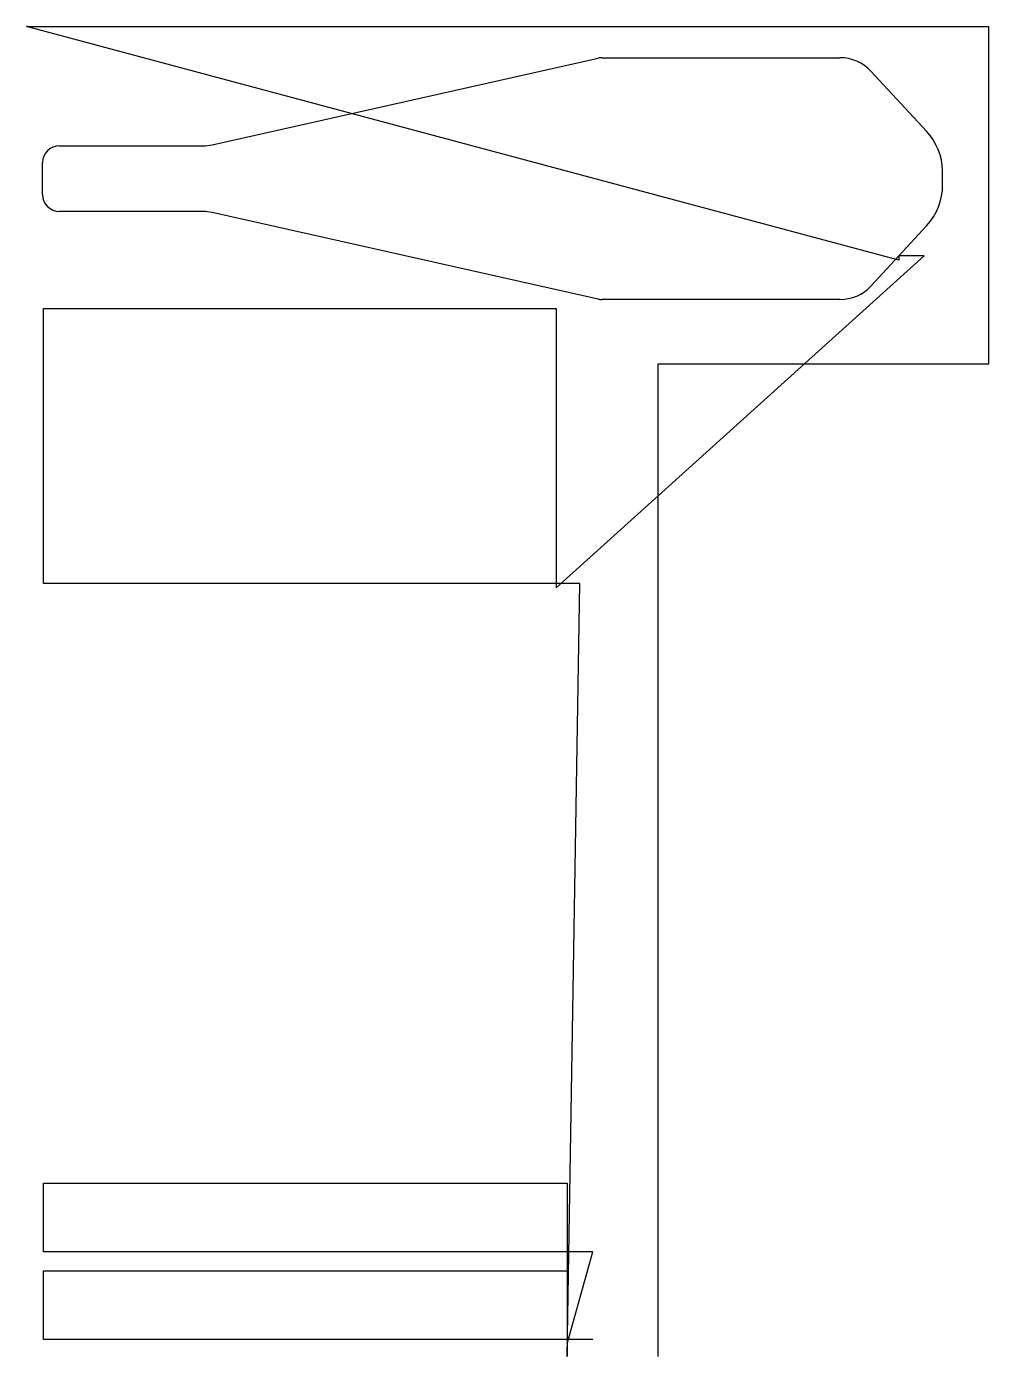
# Model space of a CAD drawing. Header units: metres. Extents: x 0 to 1141, y 0 to 1578.
import ezdxf

# ---------------------------------------------------------------- set-up
doc = ezdxf.new("R2010")
doc.units = ezdxf.units.M

msp = doc.modelspace()

# ---------------------------------------------------------------- linework, layer by layer
at = {"layer": 'TOOL_0'}
for p, q in [((1034.936, 1300.606), (-0.002, 1577.919)), ((-0.002, 1577.919), (0.998, 1577.919)), ((0.998, 1577.919), (-0.002, 1577.919)), ((-0.002, 1577.919), (0.998, 1577.919)), ((0.998, 1577.919), (1141.334, 1577.919)), ((1141.334, 1577.919), (1141.334, 1177.455)), ((220.189, 1437.725), (678.117, 1540.525)), ((682.717, 1541.035), (965.227, 1541.035)), ((1001.913, 1525.007), (1067.96, 1453.682)), ((38.999, 1436.535), (209.456, 1436.535)), ((18.999, 1378.535), (18.999, 1416.535)), ((209.456, 1358.535), (38.999, 1358.535)), ((678.117, 1254.545), (220.189, 1357.345)), ((1067.96, 1341.387), (1034.936, 1305.725)), ((628.5, 911.919), (1065.298, 1305.725)), ((1034.938, 1305.725), (1001.914, 1270.063)), ((1034.936, 1305.725), (1034.936, 1300.606)), ((1065.298, 1305.725), (1034.938, 1305.725)), ((965.227, 1254.035), (682.717, 1254.035)), ((20, 916.919), (20, 1243.419)), ((20, 1243.419), (628.5, 1243.419)), ((628.5, 1243.419), (628.5, 916.919)), ((1141.334, 1177.455), (749.062, 1177.455)), ((749.062, 1177.455), (749.062, 1.001)), ((628.5, 916.919), (20, 916.919)), ((656.5, 916.919), (628.5, 916.919)), ((628.5, 916.919), (628.5, 911.919)), ((641.5, 0), (656.5, 916.919)), ((20, 124.019), (20, 205.519)), ((20, 205.519), (641.5, 205.519)), ((641.5, 205.519), (641.5, 124.019)), ((641.5, 124.019), (20, 124.019)), ((641.5, 14.976), (671.749, 124.019)), ((671.749, 124.019), (641.5, 124.019)), ((641.5, 124.019), (641.5, 118.994)), ((641.5, 118.994), (641.5, 0)), ((20, 20.001), (20, 101.501)), ((20, 101.501), (641.5, 101.501)), ((641.5, 101.501), (641.5, 20.001)), ((641.5, 20.001), (20, 20.001)), ((671.749, 20.001), (641.5, 20.001)), ((641.5, 20.001), (641.5, 14.976)), ((749.062, 1.001), (749.062, 0.001))]:
    msp.add_line(p, q, dxfattribs=at)
for centre, radius, start, end in [((682.717, 1520.035), 21, 90, 102.6531), ((965.227, 1491.035), 50, 42.800329, 90), ((1015.429, 1405.074), 71.57, 1.358668, 42.778713), ((38.999, 1416.535), 20, 90, 180), ((209.456, 1485.535), 49, 270, 282.652719), ((367.192, 1397.535), 719.846, 359.397618, 0.735155), ((1015.498, 1389.967), 71.5, 317.200203, 0), ((38.999, 1378.535), 20, 180, 270), ((209.456, 1309.535), 49, 77.347281, 90), ((965.228, 1304.035), 50, 269.998854, 317.199671), ((682.717, 1275.035), 21, 257.3469, 270)]:
    msp.add_arc(centre, radius, start, end, dxfattribs=at)

doc.saveas('drawing.dxf')
